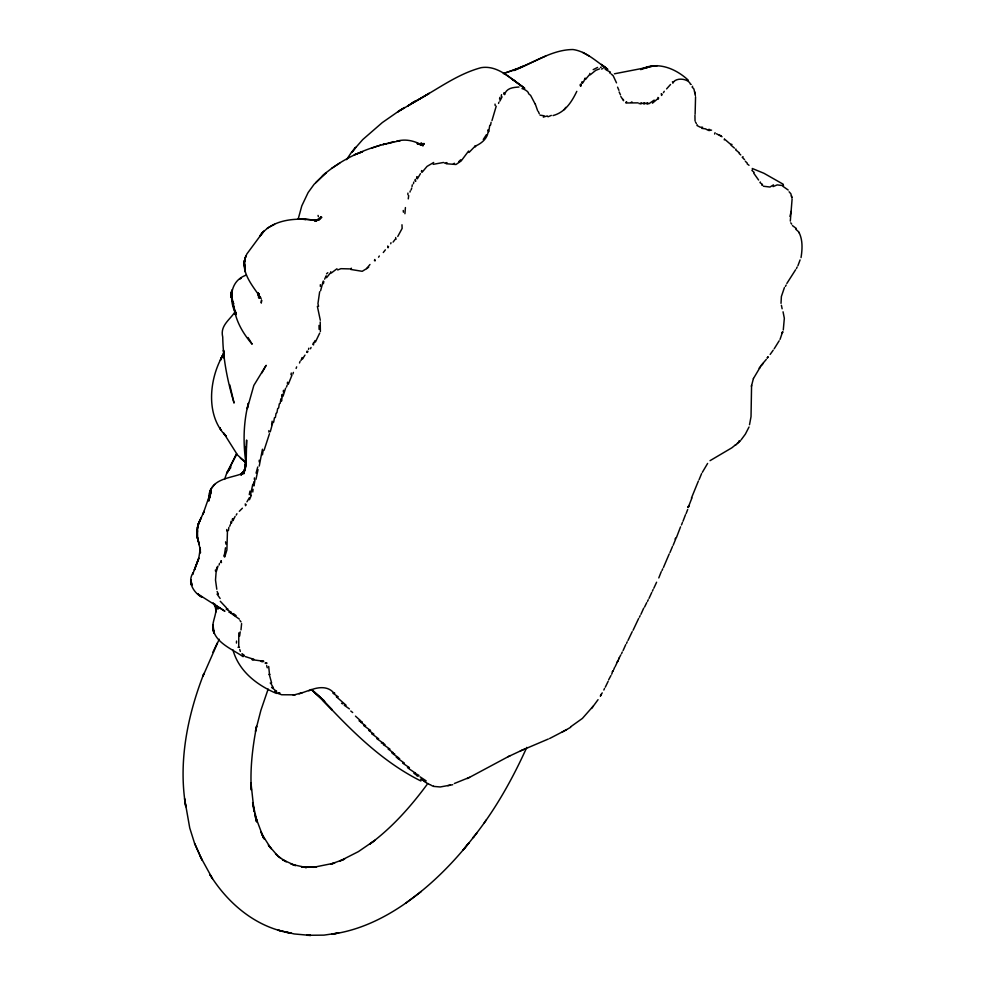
<?xml version="1.0" encoding="UTF-8"?>
<svg xmlns="http://www.w3.org/2000/svg" width="985" height="985" viewBox="0 0 985 985"><rect width="100%" height="100%" fill="white"/><g stroke="black" fill="none" stroke-linecap="round" stroke-linejoin="round"><path stroke-width="1.48" d="M259.215 461.94L259.215 460.217M235.083 312.27C228.815 298.874 230.047 280.565 246.422 275.061M225.491 547.795L224.174 556.599M254.401 479.572L254.413 477.897M320.334 286.401L320.359 284.677M197.505 530.693L196.951 535.791L199.315 544.705L196.951 535.791L197.64 526.679L197 532.109M232.14 298.787L231.266 295.414L231.844 290.366L231.561 297.187L231.82 290.415L231.266 295.623L232.029 299.6L231.266 295.771M231.229 295.672L231.734 290.957L231.229 295.672L231.955 299.132L231.426 292.36L231.561 297.187M489.779 125.28L488.695 131.756L488.178 129.7C488.56 137.407 482.33 143.01 475.804 145.891L475.349 146.888L474.905 145.755L475.804 145.891M258.55 297.79L258.698 293.936L259.03 296.054L258.082 292.705L259.338 296.51M258.452 293.419L258.378 295.894L258.513 293.53M226.71 530.853L226.759 529.487M215.419 571.017L215.469 569.859M258.624 295.82L258.698 294.244M694.942 115.294L695.041 121.02M236.437 643.07L236.548 641.075M238.801 632.887L238.727 646.911M287.411 383.719L287.497 382.205M263.143 450.502L262.466 454.824M283.323 391.931L283.446 390.319M405.414 207.564L404.921 213.733M197.123 530.94L198.096 524.512L204.092 511.375M262.441 449.222L259.252 466.028M281.685 396.598L281.821 394.936M252.788 491.995L253.047 489.299M272.82 422.479L270.247 431.849M235.871 312.147L235.6 314.683L235.858 312.565M751.58 385.221L751.026 416.643L749.511 424.732M197.271 532.823L197.443 538.327L197.517 530.558M279.297 403.776L278.656 407.987M496.218 106.183L491.958 120.626M228.409 530.57L228.865 527.369M254.943 480.36L253.995 485.913M408.258 198.896L408.689 195.596M783.284 329.963L784.331 318.278L783.05 311.802M231.34 293.899L231.918 297.519L231.918 290.329L231.413 297.273L231.192 293.801L231.34 292.299L231.894 298.159M209.768 497.917L210.852 491.158L210.519 493.497M239.626 636.101L240.205 631.865M271.638 424.806L272.131 421.198M415.128 181.006L415.362 179.344L415.719 181.351M277.696 408.393L276.92 412.789M412.025 186.608L412.284 184.835M274.433 417.751L273.682 422.183M209.805 497.757L211.159 490.764L203.033 514.022L204.154 511.387M276.071 413.269L275.369 417.578M255.977 479.313L258.033 469.623M801.039 257.602C802.307 249.587 802.861 240.746 799.389 233.223L798.847 232.94M217.993 566.104L216.084 572.396L215.506 580.054L216.786 589.239M261.247 234.43L260.311 235.292L262.909 232.238L246.816 254.019L245.105 258.267L246.016 255.829C239.675 270.432 251.421 284.308 259.19 295.623L258.242 293.444L259.634 298.196M244.933 258.562L244.366 262.17L244.883 258.809M320.593 290.76L323.215 281.094M319.657 291.757L317.946 303.614L318.574 306.31L317.379 306.335L320.297 320.236M227.461 530.841L226.895 550.012L224.715 556.944L224.26 555.097M216.577 568.862L216.872 567.163M220.849 562.275L221.132 560.637L221.453 562.607M230.724 523.035L231.032 521.336M413.466 183.739L413.762 182.077M790.315 221.071L792.1 199.007M320.384 331.539L320.211 321.96M490.604 125.021L491.096 122.325M290.969 374.669L291.289 373.019M421.457 171.747L421.678 170.577L422.122 172.24L427.047 166.391L433.695 162.463M499.555 99.066L499.875 97.367M323.412 283.655L323.831 281.464M503.889 94.043L504.16 92.627L504.628 94.634L505.12 92.959C507.977 87.653 513.764 87.443 519.009 87.012M581.815 82.974L582.049 81.767L582.418 83.294L583.859 81.25L585.139 78.086L585.447 79.502L589.51 74.638M416.667 178.211L416.963 176.66L417.369 178.827L420.46 173.643M580.19 85.707L580.497 84.131L580.818 86.237L581.224 84.599M249.267 494.63L249.981 491.084M264.091 450.28L269.471 433.708M298.184 219.089L301.792 205.877L308.12 192.567L314.092 184.33L326.22 172.535L315.717 182.705M280.159 403.468L280.873 398.827L281.562 401.117L282.535 394.234L283.077 396.179L285.601 388.213M501.205 96.271L501.55 94.658M232.238 520.228L232.583 518.639L232.903 520.72L235.07 516.448M409.994 192.063L410.216 191.004M695.114 114.137L695.558 96.899M219.138 564.971L219.507 563.334M197.406 527.591L199.943 520.449L198.108 524.463M390.737 243.763L390.983 242.692M253.834 481.727L253.428 485.482M319.706 333.102L315.385 342.103M789.958 216.38L791.201 211.258M308.514 349.343L308.798 348.185M240.98 629.908L241.608 623.567M468.601 151.037L461.14 160.974L455.981 164.495L446.156 163.732L446.956 162.611L444.506 163.116M751.407 386.354L753.402 378.499M312.947 344.565L315.077 340.564M288.273 384.335L291.954 375.211M306.704 352.174L306.988 351.165M688.355 507.521L688.884 505.6L687.838 507.152M374.448 260.594L374.743 259.523L375.137 260.89M498.545 103.437L498.878 102.243M210.901 489.102L209.916 492.525C213.252 478.513 230.847 478.082 241.719 473.76L244.711 470.054L245.757 463.59L245.154 469.611L245.363 468.023L243.357 472.64L241.387 474.302L243.209 472.702L245.191 468.454L244.452 470.867L245.376 467.444L245.782 464.206L243.726 473.92L245.376 467.444L246.312 446.734L245.376 467.444L244.12 472.32L245.659 462.704L246.619 440.049L246.238 459.712M231.352 523.454L231.844 521.779M250.547 494.864L252.763 484.312M800.091 259.905L797.912 265.728M292.902 374.004L293.407 372.392M499.875 101.11L502.079 96.813M691.926 497.954L688.392 506.93M296.128 368.427L296.645 366.863M299.502 362.997L300.031 361.396M686.114 513.591L687.702 509.479M781.696 333.435L782.644 331.748L780.021 339.431M685.474 514.761L683.011 521.213M673.161 545.259L675.71 538.992M411.077 189.982L411.718 188.11M681.448 524.98L682.445 522.493M658.645 97.983L658.239 99.177L657.906 97.441M698.365 481.086L691.421 498.102M268.142 689.081L260.902 710.271L255.472 731.326L256.592 726.204C252.554 747.221 249.956 768.694 251.36 790.118L251.003 783.087L254.13 811.763L252.616 802.603L257.208 822.253L255.891 817.525M680.561 526.827L676.399 537.675M224.555 479.363L226.809 472.972L236.819 454.147M286.5 387.031L287.127 385.258M699.054 479.744L701.615 473.588M661.243 571.719L658.78 577.936M249.451 497.597L246.952 501.796M223.891 352.384L220.381 360.325L224.174 352.679L220.8 358.909L222.548 355.881C209.066 379.36 205.483 416.187 226.353 436.38L223.694 433.08L237.557 455.07L246.225 462.864M611.697 674.196L612.165 672.94M784.417 287.595L781.376 296.522L781.019 303.331M662.043 94.178L661.575 95.434L661.28 93.637M643.71 608.102L640.915 614.332M229.739 526.212L230.379 524.525M615.12 666.746L619.368 657.721M257.75 467.013L256.063 473.12M669.935 552.61L672.484 546.503M388.521 246.582L388.053 247.789L387.708 246.016M663.447 567.495L669.209 553.939M236.388 453.9L227.461 472.061L228.779 469.907M613.704 669.689L614.529 667.596M610.971 675.501L608.644 679.81M246.053 504.468L245.548 505.699L245.24 503.901M261.801 373.019L266.135 365.324L253.834 385.43L247.284 408.59L248.368 403.284C243.48 422.356 243.036 442.45 245.77 461.903M620.784 654.926L618.629 659.014M310.509 348.764L311.051 347.434M625.734 644.646L623.074 650.605M652.427 591.148L653.117 589.486M646.739 602.623L644.584 607.031M383.288 252.517L385.369 249.858M251.384 495.246L249.451 499.727M535.335 104.176L537.699 110.874M661.969 570.598L662.72 568.825M638.649 618.445L633.059 630.314M576.804 91.346C571.792 101.775 565.144 112.376 553.016 115.577M785.377 286.389L786.178 285.047M603.842 690.029L604.519 688.478M626.522 643.402L627.223 641.814M621.523 653.683L622.261 652.021M653.831 588.23L656.601 582.221M219.199 639.216L202.972 676.166L203.92 673.457C187.532 715.467 178.125 761.713 185.783 806.703L184.564 798.675L189.748 828.003L194.587 843.369L201.913 859.782L194.587 843.369M307.369 352.519L307.936 351.276M605.307 687.161L608.151 681.312M639.462 617.176L640.139 615.65M632.222 631.631L627.987 640.472M702.342 472.332L707.612 463.43M647.502 601.379L648.265 599.717M796.446 268.548L797.136 267.046M526.79 747.369C512.335 779.357 494.999 810.286 473.022 837.73L477.085 832.793M749.031 426.998L745.374 434.126L741.028 439.987M235.427 311.235C230.305 319.632 219.79 325.37 222.733 337.042C223.102 359.476 227.658 381.626 234.073 403.062L229.764 384.852M649.029 598.375L651.774 592.441M753.463 378.511L760.285 367.011L759.226 368.279L763.35 363.219M217.377 642.885L212.895 652.242M602.241 692.861L600.493 695.693M774.185 348.801L779.172 340.785M600.394 696.186L601.392 694.13M666.574 88.909L670.551 84.476M672.841 83.257L673.531 81.89C677.791 76.965 689.106 79.243 690.473 84.291L691.224 84.415M795.584 269.779L786.843 283.471M598.043 699.67L591.616 708.437M469.008 152.478L474.598 146.703M782.152 333.201L782.792 331.945M301.004 360.473L302.149 357.592L302.493 359.045L304.981 355.105M752.294 169.777L751.949 170.442L754.104 172.375M593.229 706.134L582.418 718.397L570.586 726.856M236.228 515.081L236.929 513.739M486.467 134.613L483.266 139.476M612.879 670.896L612.239 672.078L613.064 670.994M230.342 467.013L230.724 466.311M260.138 235.809C272.131 218.953 296.941 217.414 315.742 220.394L314.141 220.32L318.795 219.95L317.182 220.221M714.605 134.046L715.061 132.692M239.306 511.289L242.408 508.211M350.882 268.671L351.436 268.228L350.672 269.434L362.209 271.306L366.629 268.597L369.978 264.485M663.447 92.676L664.259 91.285M767.426 357.961L768.177 356.718L767.143 357.826M766.293 359.414L761.109 365.447M346.548 159.656L351.116 152.823L362.775 139.55L382.328 122.559L400.045 110.234L404.626 107.537L397.755 111.847L429.251 93.316L407.507 106.072L414.833 101.295L412.235 102.994C435.111 91.186 456.043 74.367 481.148 67.669C498.398 64.862 511.572 79.662 524.759 88.33L512.729 79.502L523.774 87.567M229.431 468.823L226.809 472.972L230.822 467.592M378.56 257.196L379.323 256.001M692.615 86.249L692.11 87.012L693.92 89.007L694.967 93.661M770.171 354.428L773.188 350.192M319.029 219.766L321.085 216.7L319.017 219.323M324.631 279.161L326.158 275.812L326.577 277.696L330.517 272.808M564.159 109.692L565.784 107.365M675.057 538.992L675.821 537.909M261.123 234.553L263.82 231.13L262.022 233.408M397.78 236.449L402.139 228.409L401.978 224.765M760.358 181.991L759.94 182.582L762.402 184.38L761.762 185.118L762.612 185.118M484.177 822.894L486.381 819.865M426.961 784.639C410.511 806.875 391.919 827.794 369.572 844.256L374.866 840.328L358.392 851.619L339.911 861.001L344.615 859.092L330.64 864.14L334.691 863.057L313.612 867.28M393.089 242.088L395.293 239.183M473.982 836.561C454.762 861.432 432.489 884.074 406.854 902.334C384.519 918.192 359.008 930.505 331.674 934.186L338.631 932.992L323.942 935.134L307.148 935.282M657.524 98.919L652.439 103.191M617.041 662.154L618.186 660.849M735.179 445.282L735.918 444.506L731.917 447.769L710.037 460.672M214.693 484.398L210.753 489.052L209.189 493.645L208.586 499.998M319.965 219.187L321.861 217.316M458.788 161.626L460.697 159.779M736.312 444.592L739.92 441.181M322.378 175.909C340.613 159.816 363.268 149.215 386.822 143.588L382.82 144.573L400.181 140.658L396.844 141.224C405.882 138.491 415.338 141.077 423.254 145.78L417.714 143.551M326.552 273.818L327.808 272.685M626.14 102.169L626.632 101.751L625.881 102.982L638.169 102.859M737.322 443.238L738.984 441.846M405.574 903.282L421.297 891.487M315.988 220.935L318.426 219.126L315.348 221.009L317.502 220.345M239.921 279.1L241.263 278.127M366.629 268.597L368.685 267.181M654.188 100.101L649.103 103.622L646.899 103.991L647.798 102.785L643.722 103.979L644.621 102.785L640.496 103.893M336.969 268.757L331.268 273.042L330.714 271.737M339.776 163.079L331.6 168.386M773.484 184.872L769.975 187.027L763.412 186.239M570.623 727.324L561.955 732.2M593.179 69.652L597.575 67.436M566.51 729.725L549.556 738.553M267.341 228.114L274.569 224.321M510.193 755.606L467.284 778.569M525.313 748.649L508.186 756.677M469.586 777.337L454.356 783.506M545.752 56.047L513.69 70.538C533.082 63.323 551.662 49.607 572.987 49.533C585.866 51.306 595.839 61.107 606.231 68.125M631.25 102.231L631.964 101.911M548.313 739.033L525.3 748.834M418.884 144.339L421.642 143.108L419.376 144.093M639.13 103.708L641.383 102.846M520.351 750.939L523.638 749.536M310.694 689.82L299.083 693.871M547.98 116.784L551.317 115.405M514.158 69.861L523.257 66.118M453.432 163.719L454.516 163.288M302.37 692.603L293.198 695.213M773.09 186.596L777.202 184.897L781.868 185.475M600.468 67.399L601.342 67.042M599.557 68.864L595.716 70.378L590.224 74.823L589.793 73.407M433.166 164.335L443.57 162.463M337.707 269.952L340.909 268.683L349.687 268.905M601.527 69.036L603.005 68.457M358.011 153.414L354.268 154.83L362.542 151.776L359.254 152.946M516.423 68.975L503.347 73.579L514.355 69.849M547.365 115.947L543.301 117.018L544.225 115.811L540.014 115.134M371.493 148.206L380.579 145.103M308.834 690.78C316.788 687.124 327.673 685.388 333.841 693.021L334.814 693.194L332.992 693.243L338.163 696.814L336.316 696.715L346.08 705.235L344.294 705.285L349.392 708.868M393.988 141.631L387.868 143.453L391.144 142.48M450.305 785.131L440.221 786.966L433.462 786.387M318.869 219.877L314.474 220.788L317.675 220.111M702.613 127.237L700.163 127.188L696.986 125.501L697.134 124.664M420.927 144.253L424.203 143.551L419.745 144.413L421.001 144.499L417.074 143.662L420.644 144.573L417.788 143.576M688.306 80.228C675.587 68.384 657.106 60.774 640.619 69.578L647.921 67.3L614.431 73.801M452.731 784.7L447.83 785.661M293.899 695.041L295.217 694.782M313.316 867.342L316.641 866.763M738.676 441.169L739.981 440.96M292.668 694.819L281.661 694.757L277.684 693.341L279.949 693.021L278.607 692.984M312.11 867.268L315.766 866.923M312.011 867.292L314.252 867.108L307.911 867.28L314.252 867.108M710.788 130.192L711.564 130.131M653.104 65.97L657.364 65.675M270.198 683.036L271.601 682.95L269.471 675.168M709.816 129.441L708.313 129.515M268.831 674.479L270.062 674.429M672.373 81.915L673.531 81.89M701.665 128.345L705.876 128.912M730.254 144.032L725.403 139.858L724.221 139.821L724.517 138.786M610.417 72.853L609.53 72.865L610.355 72.053L606.095 69.923M419.635 144.303L424.153 144.216M605.036 69.036L605.713 69.036M238.001 647.293L239.441 647.317M310.928 867.194L301.348 866.677L306.397 867.613L292.853 864.621M782.681 186.153L788.185 190.019M782.89 185.278L783.543 185.303M417.775 775.318L418.994 775.367L416.655 775.601L418.231 776.008M306.963 935.258L310.718 935.442L294.133 933.94L277.844 930.086L283.249 931.527C252.074 924.065 226.488 901.349 209.891 874.557L212.464 878.632L200.386 856.654M315.889 220.332L304.931 219.224M708.092 130.377L709.914 130.512M275.566 691.051L276.674 691.187L274.729 691.31L276.034 691.753M416.212 774.235L417.283 774.382M381.293 743.022L383.584 743.367L376.787 738.651M266.122 662.967L267.021 663.114L265.076 663.077L266.442 663.619M522.001 88.576C524.328 89.056 528.945 91.777 528.613 93.723L530.632 95.41L535.175 104.041M428.29 784.109L429.583 784.331M732.003 144.463L731.055 144.216M735.906 149.006L735.647 149.831L738.381 152.059M730.895 145.09L734.441 148.095M263.118 661.748L261.123 661.403L263.795 661.255L252.049 659.679L253.97 659.371L245.203 656.564M430.014 784.873L431.171 785.082M398.666 758.388L399.651 758.561L397.854 758.487L404.429 763.141M753.648 173.052L758.598 180.033M227.055 608.915L228.003 609.099L226.218 609.087L231.45 612.485L228.976 612.19L230.835 612.855M423.722 781.228L425.04 781.487M393.766 753.747L394.751 753.944L393.003 753.882L398.088 757.379M384.039 744.315L385.049 744.525L383.239 744.488L389.998 749.154L388.127 749.031L393.286 752.749L391.685 752.614L392.707 753.193M431.91 785.771L433.474 786.079M235.107 615.342L236.092 615.539L234.171 615.49L239.38 619.122M422.085 780.206L423.476 780.502M722.042 136.743L716.477 133.763M425.163 782.312L426.431 782.582M426.825 783.223L427.983 783.494M361.372 721.882L362.308 722.103L360.547 722.091L365.62 725.748L363.822 725.588L370.545 730.501L368.735 730.39L373.869 734.108L371.764 733.763L378.659 738.812M420.607 779.147L421.9 779.48M706.454 129.491L707.205 129.712M743.035 156.664L742.21 157.268L744.562 159.632M226.501 607.893L220.295 601.281M415.436 774.518L416.667 774.961M752.232 168.472L763.954 173.286L783.198 184.22M719.358 135.142L721.057 135.745M739.267 152.527L739.045 153.414L740.757 154.94M792.433 225.602L796.311 228.458L795.72 229.173L799.143 232.263M290.649 863.796L295.512 865.618L282.473 859.696L286.327 861.764L278.053 856.396M234.085 614.997L232.719 614.468L234.602 614.529L232.916 613.544M408.837 768.103L407.482 767.574L409.391 767.635L402.606 763.104M352.692 712.524L350.783 711.035M415.177 773.878L413.909 773.336L415.756 773.336L409.034 768.817M603.842 67.275L605.578 68.039M789.096 191.779L790.893 193.811L791.817 197.739M243.677 656.01L242.027 655.259L244.329 655.517L242.002 653.621M341.512 703.29L342.78 703.906M360.325 721.414L359.02 720.786L360.855 720.958L355.462 716.132M275 690.054L271.589 687.358L273.239 687.505L271.121 683.886M276.49 693.452C256.753 684.994 238.899 671.314 232.903 649.817M747.246 162.931L747.11 163.805L749.019 165.295M420.89 780.982C382.574 761.897 352.014 731.387 323.142 700.47L332.327 709.963L312.528 690.35L324.681 701.443M588.919 55.936L582.8 52.439M426.209 780.908L419.979 776.783M215.653 605.713C217.771 615.009 209.583 624.133 214.188 633.392L212.957 624.884C211.997 641.604 231.894 648.82 243.11 656.675M745.325 161.195L746.445 162.402M241.005 621.88L239.971 620.562M790.758 222.819L791.731 224.149M276.219 692.32L276.92 692.787M231.093 613.396L231.881 613.938M504.948 73.986L516.288 82.038M616.511 82.863L613.163 75.722L611.168 73.974M240.352 458.099L246.164 462.802M275.541 853.946L280.565 858.07M396.229 757.157L396.955 757.797M617.57 87.16L618.925 90.312M620.821 96.493L623.542 100.716M622.791 99.202L623.616 100.002M277.45 855.596L268.351 845.032L271.121 848.701L262.453 835.132L264.546 839.257L260.939 831.882L263.549 838.038L256.162 818.424M220.123 598.474L217.045 594.078L218.387 594.127L217.106 591.505M619.134 91.95L620.488 94.843M538.413 111.65L539.275 113.78M695.521 122.14L696.395 123.494M248.048 337.51L252.16 344.208C242.95 333.423 235.44 320.691 233.913 306.347L234.799 310.792M258.87 294.847L260.077 297.138M233.864 303.836L232.078 300.4L231.352 292.323L231.844 299.514M260.348 297.027L261.148 298.664M233.125 302.567L231.598 296.226M215.346 605.578L216.22 607.991L213.092 602.955L218.128 609.025L213.905 604.051L224.912 611.229L197.529 593.783L201.666 597.045C193.232 592.453 187.015 581.396 193.245 572.605L192.629 574.403L198.871 558.163L194.353 569.995L198.871 557.67L200.226 548.694L200.398 552.967L199.992 547.709L200.398 549.938M214.853 604.039L216.109 611.894L215.604 605.677M318.044 215.407L318.426 216.725M239.749 649.435L240.315 651.43M266.676 665.626L267.267 667.805M791.435 195.769L791.915 197.591M231.266 295.414L231.844 297.667M196.951 535.791L200.324 549.729M259.03 296.054L258.538 293.936L259.129 297.926M782.139 308.773L781.388 305.276M395.662 237.533L396.044 239.306M694.597 91.605L695.361 95.644M233.913 308.083L233.063 303.331L233.519 305.941M268.696 666.439L269.447 673.974M225.565 541.836L225.947 544.139M313.365 342.915L313.599 344.885M495.024 104.078L495.16 105.506M403.247 210.482L403.407 212.206M224.248 358.368L223.496 350.131L223.62 351.633M208.832 501.131L208.857 495.935L208.685 500.417M251.003 783.087L251.064 784.122M319.017 325.407L319.115 329.396M268.88 430.593L268.917 432.119M407.888 193.109L407.913 194.808M244.231 262.675L244.218 264.67L244.489 260.557L245.006 270.998L244.231 262.675M231.401 292.336L231.734 297.347L231.401 292.336M261.567 300.302L261.271 302.814L261.567 300.302M210.568 491.54L210.199 493.547L211.024 489.397L210.568 491.54M199.746 520.425L198.317 524.266L201.396 517.433L199.746 520.425M244.317 470.99L241.288 474.844L244.317 470.99M244.711 470.054L240.648 474.585L244.711 470.054M355.142 148.058L351.756 152.38L355.745 147.331L355.142 148.058M469.008 842.84L463.307 849.735L469.008 842.84M649.509 66.709L646.702 67.472L653.88 65.909L649.509 66.709M301.25 219.064L297.63 218.916L305.953 219.483L301.25 219.064M290.846 933.017L284.443 931.995L290.846 933.017M607.671 69.258L601.416 64.493L607.671 69.258M314.621 692.455L311.161 689.438L324.348 700.975L312.664 690.682L314.621 692.455M220.886 430.149L219.864 427.712L220.886 430.149M191.952 584.893L190.684 579.833L191.952 584.893M214.016 632.789L212.994 628.455L214.016 632.789M256.272 821.195L254.869 813.733L256.272 821.195M191.324 584.758L190.684 581.088L191.324 584.758M245.302 271.835L244.292 263.475L245.302 271.835M235.55 314.892L234.959 310.509L235.55 314.892M191.028 584.105L190.807 580.374L191.028 584.105"/></g></svg>
